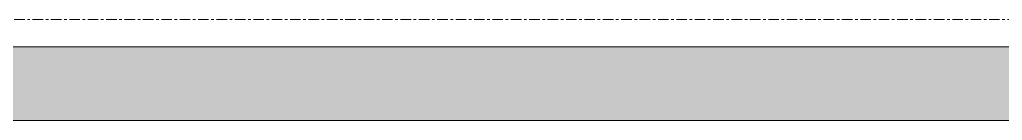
# Model space of a CAD drawing. Header units: inches. Extents: x -3679 to 241, y -496 to 1784.
# Drawn here: x -2652.88 to -2606.14, y 735.2 to 740 of the extents above; entities that cross this region are included whole.
import ezdxf

# ---------------------------------------------------------------- set-up
doc = ezdxf.new("R2010")
doc.units = ezdxf.units.IN
doc.header["$MEASUREMENT"] = 0
doc.linetypes.add('Grid Line', pattern=[0.875, 0.5, -0.125, 0.125, -0.125])
doc.layers.add('P-PIPE', color=1, linetype='Continuous', lineweight=9)
doc.layers.add('S-GRID', color=8, linetype='Continuous', lineweight=9)

msp = doc.modelspace()

# ---------------------------------------------------------------- hatches: boundary and pattern name
at = {"layer": 'P-PIPE'}
msp.add_hatch(color=256, dxfattribs=at).paths.add_polyline_path([(-2594.465, 736.946), (-2547.382, 736.946), (-2547.386, 738.696), (-2672.614, 738.696), (-2672.611, 737.524), (-2672.611, 736.946), (-2661.828, 736.946)], flags=0)
h = msp.add_hatch(color=256, dxfattribs=at)
h.paths.add_polyline_path([(-2547.383, 735.709), (-2547.384, 735.709), (-2548.153, 735.709)], flags=0)
h.paths.add_polyline_path([(-2594.465, 735.196), (-2547.386, 735.196), (-2547.383, 736.283), (-2547.382, 736.946), (-2672.611, 736.946), (-2672.614, 735.196), (-2661.828, 735.196)], flags=0)
h.paths.add_polyline_path([(-2672.612, 735.431), (-2672.612, 735.431), (-2661.828, 735.431)], flags=0)

# ---------------------------------------------------------------- linework, layer by layer
for p, q in [((-2547.386, 738.696), (-2672.614, 738.696)), ((-2672.614, 735.196), (-2547.386, 735.196))]:
    msp.add_line(p, q, dxfattribs=at)
at = {"layer": 'S-GRID', "linetype": 'Grid Line'}
msp.add_line((-3666.394, 740), (228, 740), dxfattribs=at)

doc.saveas('drawing.dxf')
